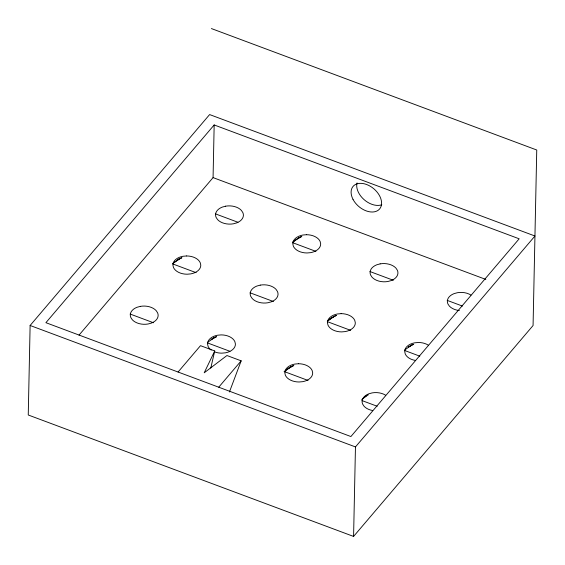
<?xml version="1.0" encoding="UTF-8"?>
<svg xmlns="http://www.w3.org/2000/svg" width="565" height="565" viewBox="0 0 565 565"><rect width="100%" height="100%" fill="white"/><g stroke="black" fill="none" stroke-linecap="round" stroke-linejoin="round"><path stroke-width="0.85" d="M353.584 536.432L355.463 446.922L534.949 236.008L209.615 114.568L30.122 325.482L28.25 414.993L353.584 536.432L533.07 325.518L536.75 150.008L211.416 28.568M79.022 335.123L213.069 177.608L214.17 124.95L519.171 238.804L350.9 436.54L45.899 322.686L214.17 124.95M210.78 368.062L214.735 350.971L200.504 345.66L178.067 372.024M229.432 391.983L241.17 360.837L226.939 355.526L204.198 372.801L214.735 350.971M218.733 387.202L241.17 360.837M285.148 370.908L287.762 368.627M361.777 399.66L366.297 395.973M172.989 263.283L179.832 258.608L173.088 263.318M292.889 242.032L296.307 239.334M328.272 320.369L330.942 318.272L327.523 320.962M292.981 242.074L299.725 237.364L296.992 238.939L301.816 236.481L299.499 237.378M207.722 342.256L214.467 337.545L211.049 339.523L216.565 336.669L213.464 337.863M327.622 321.005L334.36 316.294L331.627 317.876L336.457 315.418L333.364 316.612M284.993 371.099L291.738 366.388L288.32 368.366L293.828 365.513L290.735 366.706M404.886 349.848L411.631 345.137L408.213 347.115L413.721 344.262L411.405 345.159M363.563 397.76L368.288 394.85M176.414 260.585L181.923 257.732L178.83 258.925M213.069 177.608L485.836 279.428M215.385 213.845L237.957 222.271M292.649 242.689L315.92 251.376M369.92 271.532L393.304 280.261M447.183 300.375L462.431 306.068M172.756 263.94L196.14 272.669M250.02 292.783L273.404 301.512M327.29 321.626L350.674 330.356M404.554 350.47L419.809 356.162M130.127 314.034L153.511 322.763M207.39 342.877L229.962 351.303M284.075 371.502L308.045 380.443M361.925 400.557L377.18 406.249M30.122 325.482L355.463 446.922M381.799 204.735A17.416 11.618 40.4 0 1 364.086 199.636A17.416 11.618 40.4 0 1 357.045 182.926M459.366 310.538A13.934 9.125 1.2 0 1 449.352 306.096L447.89 303.899A13.934 9.125 1.2 0 1 454.076 293.623L457.41 292.712A13.934 9.125 1.2 0 1 470.935 295.064M415.303 360.435A13.934 9.125 1.2 0 1 405.26 353.987L404.717 351.628A13.934 9.125 1.2 0 1 414.781 342.8L418.375 342.489A13.934 9.125 1.2 0 1 428.305 345.151M372.674 410.529A13.934 9.125 1.2 0 1 364.093 406.284L362.631 404.081A13.934 9.125 1.2 0 1 368.818 393.812L372.151 392.894A13.934 9.125 1.2 0 1 385.676 395.246M214.756 351.931A13.934 9.125 1.2 0 0 221.755 353.153L225.35 352.835A13.934 9.125 1.2 0 0 235.414 344.014L234.871 341.648A13.934 9.125 1.2 0 0 221.212 334.897L217.617 335.207A13.934 9.125 1.2 0 0 207.553 344.036L208.097 346.394A13.934 9.125 1.2 0 0 211.19 350.053M225.612 206.183L222.278 207.101A13.934 9.125 1.2 0 0 216.091 217.37L217.546 219.566A13.934 9.125 1.2 0 0 233.345 223.811L236.679 222.893A13.934 9.125 1.2 0 0 242.865 212.624L241.403 210.427A13.934 9.125 1.2 0 0 225.612 206.183M140.353 306.371L137.02 307.282A13.934 9.125 1.2 0 0 130.833 317.551L132.288 319.755A13.934 9.125 1.2 0 0 148.087 323.992L151.42 323.081A13.934 9.125 1.2 0 0 157.607 312.812L156.145 310.609A13.934 9.125 1.2 0 0 140.353 306.371M260.246 285.12L256.913 286.031A13.934 9.125 1.2 0 0 250.726 296.307L252.188 298.504A13.934 9.125 1.2 0 0 267.98 302.741L271.313 301.83A13.934 9.125 1.2 0 0 277.5 291.561L276.045 289.358A13.934 9.125 1.2 0 0 260.246 285.12M380.146 263.869L376.813 264.78A13.934 9.125 1.2 0 0 370.626 275.056L372.081 277.253A13.934 9.125 1.2 0 0 387.88 281.497L391.213 280.579A13.934 9.125 1.2 0 0 397.4 270.31L395.938 268.107A13.934 9.125 1.2 0 0 380.146 263.869M306.47 234.715L302.875 235.026A13.934 9.125 1.2 0 0 292.811 243.847L293.355 246.213A13.934 9.125 1.2 0 0 307.014 252.965L310.609 252.654A13.934 9.125 1.2 0 0 320.673 243.826L320.129 241.467A13.934 9.125 1.2 0 0 306.47 234.715M186.577 255.959L182.982 256.277A13.934 9.125 1.2 0 0 172.918 265.098L173.462 267.464A13.934 9.125 1.2 0 0 187.121 274.216L190.716 273.905A13.934 9.125 1.2 0 0 200.78 265.077L200.236 262.718A13.934 9.125 1.2 0 0 186.577 255.959M341.112 313.646L337.517 313.963A13.934 9.125 1.2 0 0 327.453 322.785L327.997 325.143A13.934 9.125 1.2 0 0 341.656 331.902L345.25 331.584A13.934 9.125 1.2 0 0 355.314 322.763L354.771 320.404A13.934 9.125 1.2 0 0 341.112 313.646M298.482 363.74L294.888 364.051A13.934 9.125 1.2 0 0 284.824 372.879L285.367 375.238A13.934 9.125 1.2 0 0 299.026 381.989L302.621 381.679A13.934 9.125 1.2 0 0 312.685 372.858L312.141 370.492A13.934 9.125 1.2 0 0 298.482 363.74M352.998 199.325A17.416 11.618 40.4 0 0 379.412 209.184A17.416 11.618 40.4 0 0 366.614 184.508A17.416 11.618 40.4 0 0 352.998 199.325"/></g></svg>
